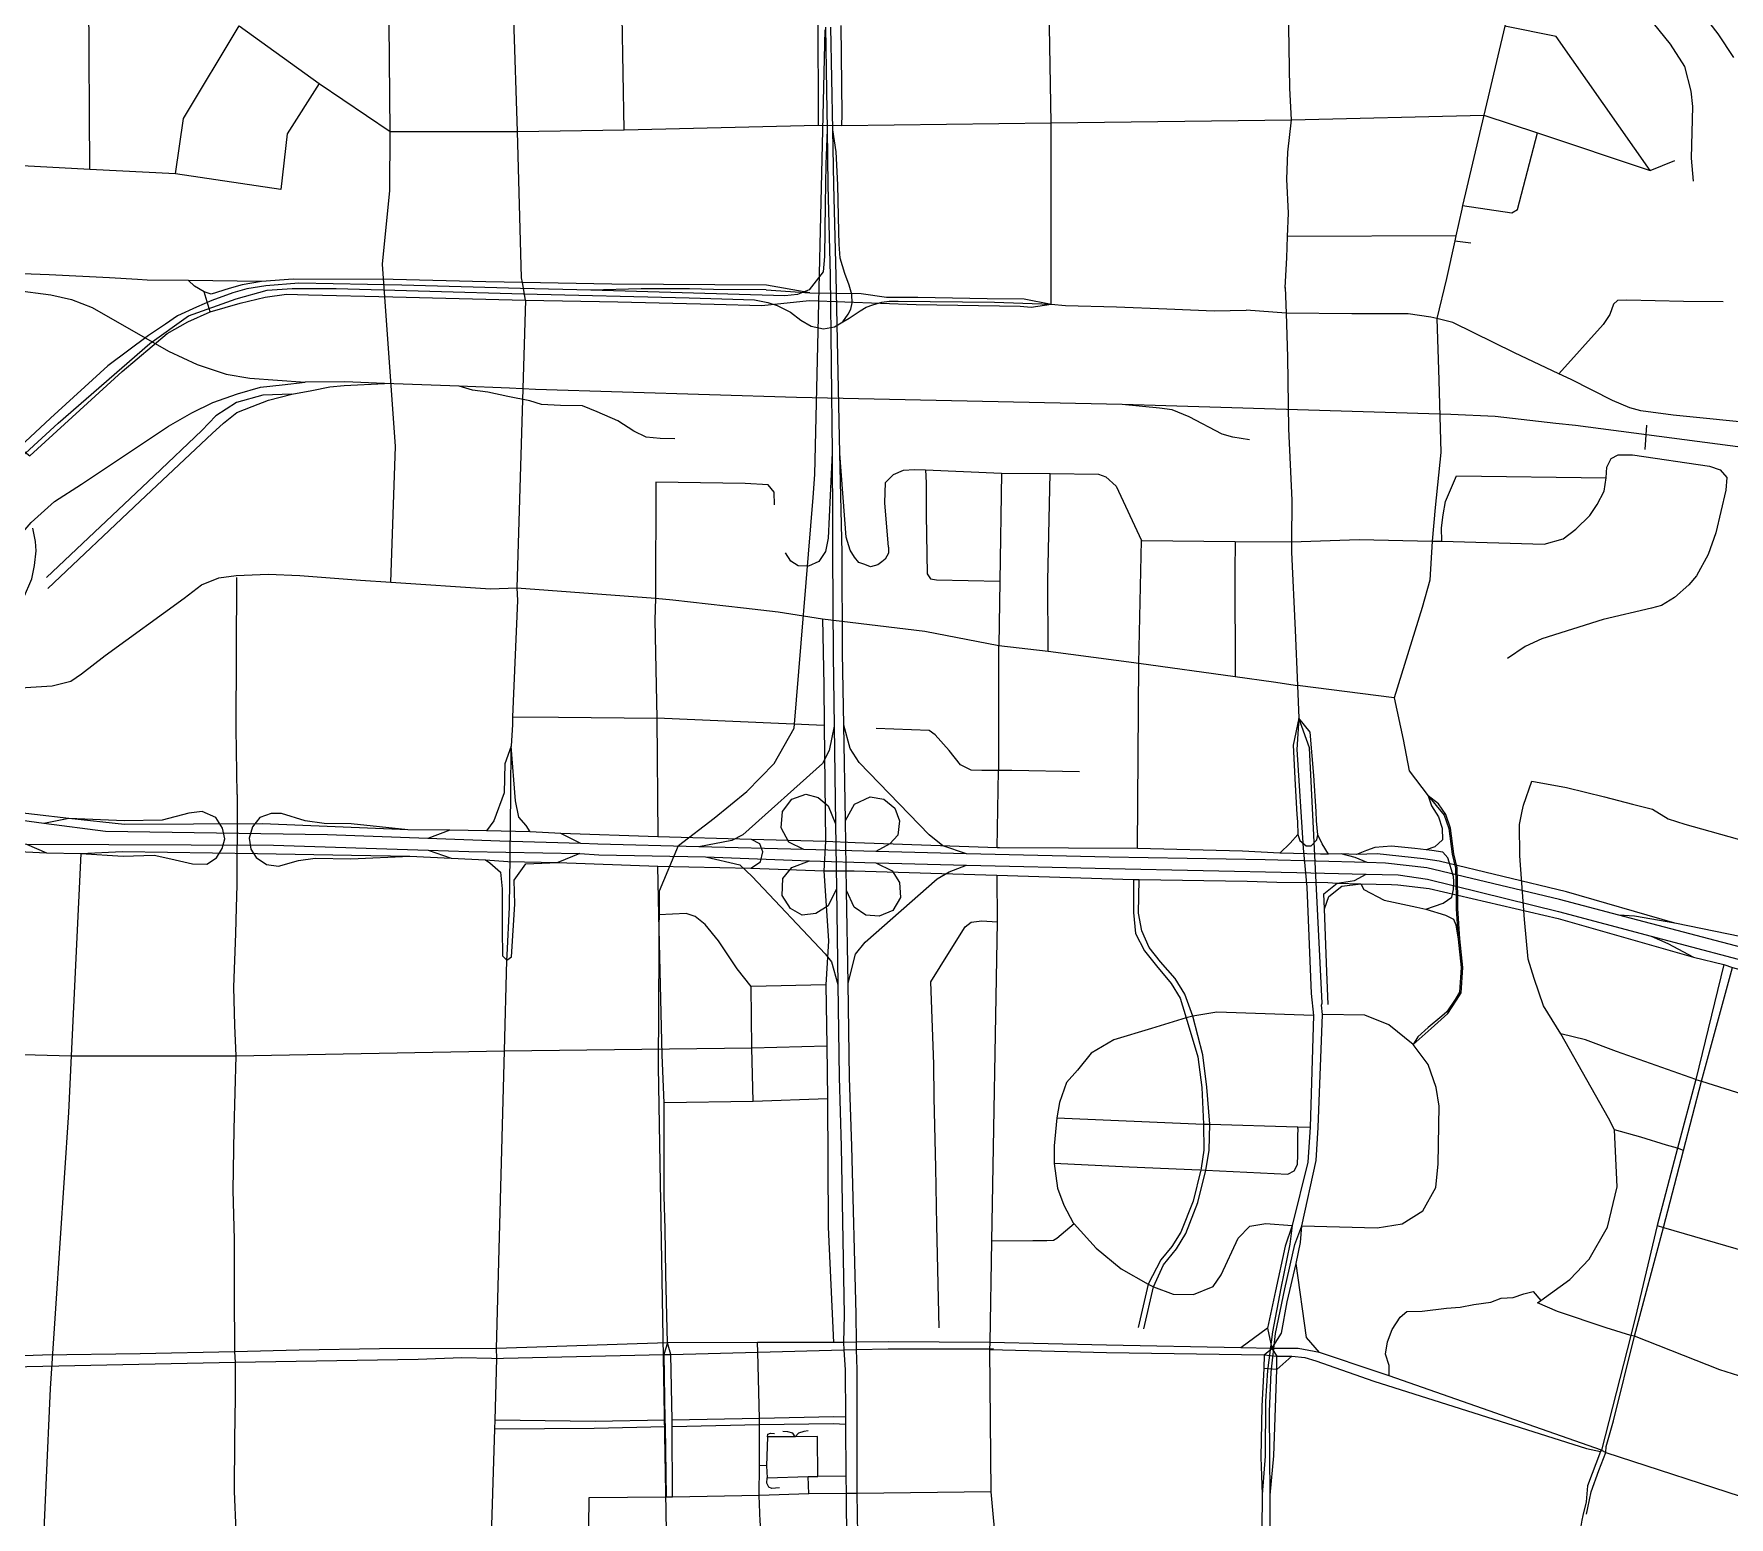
# Model space of a CAD drawing. Header units: millimetres. Extents: x 170 to 95391, y -643 to 69125.
# Drawn here: x 46688 to 50249, y 24428 to 27543 of the extents above; entities that cross this region are included whole.
import ezdxf

# ---------------------------------------------------------------- set-up
doc = ezdxf.new("R2010")
doc.units = ezdxf.units.MM
for name, color, linetype in [('railways', 4, 'Continuous'), ('roads_1', 1, 'Continuous'), ('roads_2', 2, 'Continuous'), ('roads_3', 3, 'Continuous')]:
    doc.layers.add(name, color=color, linetype=linetype)

msp = doc.modelspace()

# ---------------------------------------------------------------- linework, layer by layer
at = {"layer": 'railways'}
for points in [[(48446.81, 20920.51), (48446, 20971.61), (48409.05, 21384.77), (48234.58, 22507.18), (48035.8, 23278.78), (48022.12, 24072.09), (47999.67, 25373.73), (48002.3, 25742.98), (48042.25, 25838.14), (48116.76, 25895.35), (48185.31, 25951.64), (48243.11, 26010.79), (48285.1, 26084.9), (48324.61, 26569.48), (48328.54, 26617.82), (48350.11, 27551.4)], [(45936.47, 27312.18), (46168.89, 27164.47), (46348.17, 27057.32), (46393.23, 27035.66), (46435.91, 27022.19), (46483.55, 27011.97), (46525.47, 27007.51), (46593.75, 27006.11), (46648.05, 27004.83), (46722.84, 26995.2), (46766.36, 26985), (46809.83, 26968.26), (46970.33, 26876.84), (47030.98, 26848.5), (47091.7, 26828.34), (47141, 26819.73), (47257.77, 26811.38)], [(46417.92, 25969.41), (46445.83, 26057.61), (46517.46, 26257.6), (46542.69, 26321.25), (46578.66, 26390.55), (46611.17, 26440.21), (46647.69, 26476.75), (46681.76, 26516.58), (46730.69, 26561.2), (46787.77, 26597.56), (46970.65, 26718.83), (47019.43, 26747.08), (47063.22, 26768.81), (47115.21, 26787.2), (47163.87, 26800.71), (47209.18, 26806.06), (47257.77, 26811.38)], [(46716.7, 26378.35), (46911.11, 26561.45), (47061.95, 26703.45), (47085.8, 26725.26), (47113.75, 26747.53), (47146.26, 26760.05), (47180.82, 26773.58), (47229.78, 26785.96), (47168.58, 26784.43), (47113.42, 26769.03), (47070.19, 26740.94), (47040.41, 26710.29), (46940.55, 26614.62), (46714.32, 26400.89)], [(47229.78, 26785.96), (47271.51, 26793.8), (47309.12, 26801.67), (47339.48, 26804.49), (47424.57, 26809.05)], [(47687.18, 26798.78), (47581.35, 26802.91), (47424.57, 26809.05), (47340.88, 26812.32), (47257.77, 26811.38)], [(48034.35, 26692.74), (48003.5, 26693), (47973.69, 26696.32), (47948.09, 26708.81), (47914.32, 26730.59), (47871.28, 26749.37), (47840.54, 26761.9), (47794.26, 26762.29), (47754.16, 26764.68), (47729.54, 26772.04), (47683.34, 26781.64), (47641.24, 26790.18), (47609.39, 26794.54), (47581.35, 26802.91)], [(47741.46, 26795.86), (47687.18, 26798.78)], [(49885.15, 26724.91), (49757.73, 26739.05), (49664.8, 26743.92), (48973.8, 26764.34), (48290.15, 26779), (47741.46, 26795.86)], [(49241.42, 26690.08), (49206.91, 26696.09), (49183.91, 26702.01), (49115.11, 26738.6), (49079.02, 26753.64), (49052.72, 26757.13), (48973.8, 26764.34)], [(49926.26, 26720.49), (49885.15, 26724.91)], [(50278.05, 26674.23), (49926.26, 26720.49)]]:
    msp.add_lwpolyline(points, dxfattribs=at)
at = {"layer": 'roads_1'}
for points in [[(48201.46, 26984.28), (48229.48, 26979.01), (48249.47, 26972.86), (48277.38, 26958.67), (48299.28, 26941.59), (48320.45, 26928.95), (48346.45, 26923.74), (48369.52, 26927.51), (48387.14, 26938.56), (48398.31, 26954.65), (48404.31, 26964.8), (48406.74, 26977.99), (48405.86, 26995.47), (48400.27, 27015.45), (48391.2, 27039.43)], [(45623.49, 25705.29), (45926.63, 25982.21), (46157.22, 26197.23), (46420.07, 26433.29), (46738.51, 26725.38), (46930.88, 26892.66), (47012.76, 26950.7), (47112.62, 26986.71), (47178.02, 27004.49)], [(47174.72, 27013.95), (47135.19, 27007.74), (47105.75, 26998.99), (47061.75, 26983.06), (47029.32, 26968.78), (46989.03, 26950.55), (46963.88, 26933.3), (46928.19, 26909.8), (46842.65, 26845.6), (46722.74, 26735.88), (46424.87, 26458.54), (45876.06, 25957.14), (45835.55, 25920.13), (45688.66, 25785.94)], [(47857.7, 27004.76), (47709.95, 27008.57), (47460.47, 27014.97), (47244.04, 27019.18), (47174.72, 27013.95)], [(47178.02, 27004.49), (47230.53, 27008.6), (47322.91, 27007.96), (47716.37, 26997.18), (48064.71, 26988.59), (48201.46, 26984.28)], [(48265.16, 26992.51), (47857.7, 27004.76)], [(48387.14, 26938.56), (48400.36, 26945.98), (48413.25, 26954.37), (48423.46, 26961.2), (48436.34, 26969.06), (48450.27, 26974.27), (48469.01, 26979.42), (48484.52, 26981.42), (48503.75, 26981.79), (48705.65, 26979.59), (48824.7, 26975.29)]]:
    msp.add_lwpolyline(points, dxfattribs=at)
at = {"layer": 'roads_2'}
for points in [[(49940.65, 28259.86), (49884.8, 28020.98), (49847.93, 27864.11), (49845.4, 27852.15), (49792.1, 27622.33), (49790.84, 27616.58), (49778.21, 27559.01), (49734.21, 27372.39), (49689.5, 27182.84), (49687.64, 27174.96), (49675.22, 27118.66), (49672.91, 27108.2), (49655.51, 27029.34), (49635.29, 26944.92)], [(49316.62, 27009.18), (49316.73, 27010.64), (49320.26, 27072.48), (49321.75, 27117.33), (49323.38, 27166.29), (49320.06, 27238.24), (49322.09, 27294.53), (49329.61, 27362.62), (49326.32, 27428.98), (49324.25, 27557.22), (49319.46, 27735.52), (49313.26, 27849.91)], [(50192.31, 27586.78), (50225.37, 27543.01), (50258.39, 27493.62)], [(48350.69, 27557.24), (48352.95, 27424.15), (48354.38, 27342.43)], [(48372.95, 27034.83), (48368.63, 27226.22), (48366.38, 27341.48), (48362.16, 27557.07)], [(48335.46, 27351.04), (48385.33, 27350.68), (48824.62, 27356.49), (49329.61, 27362.62), (49734.21, 27372.39)], [(47436.19, 27338.29), (47703.42, 27338.19), (47927.66, 27341.43)], [(47927.66, 27341.43), (48335.46, 27351.04)], [(48354.38, 27342.43), (48351.48, 27269.08), (48349.76, 27185.56), (48348.71, 27075.63), (48345.74, 27042.98), (48316.28, 27005.63), (48292.22, 26995.42), (48265.16, 26992.51)], [(48354.38, 27342.43), (48356.02, 27225.49), (48360.62, 27035.64)], [(48391.2, 27039.43), (48381.95, 27072.14), (48379.42, 27101.32), (48378.88, 27127.46), (48376.43, 27225.67), (48373.11, 27295.28), (48366.38, 27341.48)], [(47165.71, 27023.3), (47012.62, 27025.04), (46925.56, 27025.43), (46905.4, 27027.28), (46846.36, 27031), (46719.45, 27037.25), (46624.76, 27040.77)], [(48360.62, 27035.64), (48364.81, 26662.76)], [(48380.65, 26662.01), (48372.95, 27034.83)], [(48318.1, 26998.93), (48226.59, 27015.13), (47901.82, 27017.07), (47714, 27020.83), (47637.39, 27022.37), (47442.46, 27026.86), (47232.45, 27027.64), (47165.71, 27023.3), (47124.91, 27016.07), (47097.54, 27008.28), (47060.28, 26996.57), (47045.54, 27001.6), (47025.05, 27012.91), (47012.62, 27025.04)], [(47058.22, 26959.32), (47045.54, 27001.6)], [(48226.09, 27005.38), (48115.59, 27006.3), (48064.98, 27007.73), (47963.25, 27007.6), (47857.7, 27004.76)], [(48226.09, 27005.38), (48318.1, 26998.93), (48425.94, 26997.78), (48479.04, 26990.3), (48497.78, 26990.32), (48544.8, 26990.39), (48690.79, 26987.41), (48768.26, 26986.39), (48824.7, 26975.29), (48855.02, 26972.63), (48962.11, 26969.5), (49067.97, 26965.4), (49167.54, 26961.46), (49234.4, 26962.64)], [(49316.73, 27010.64), (49318.55, 26956.18), (49321.62, 26863.94), (49323.82, 26713.69), (49330.62, 26563.38), (49329.9, 26475.99), (49329.72, 26454.43), (49337.69, 26290.59), (49342.34, 26174.15), (49345.31, 26105.68), (49340.81, 26039.59)], [(47058.22, 26959.32), (47120.76, 26977.41), (47173.33, 26990.18), (47218.68, 26996.46), (47264.37, 26995.3), (47441.42, 26990.84), (47720.19, 26983.82)], [(47720.19, 26983.82), (47914.35, 26980.15), (48117.17, 26975.19), (48217.22, 26972.73), (48316.81, 26982.81)], [(48316.81, 26982.81), (48541.62, 26974.57), (48759.54, 26971.17), (48783.25, 26969.14), (48824.7, 26975.29)], [(49318.55, 26956.18), (49234.4, 26962.64)], [(46640.35, 26686.93), (46678.91, 26656.53), (46873.16, 26833.64), (46967.4, 26913.53), (47011.26, 26937.99), (47058.22, 26959.32)], [(49891.73, 26829.14), (49798.75, 26873.14), (49669.17, 26937.13), (49635.29, 26944.92), (49622.97, 26947.75), (49575.2, 26954.79), (49456.41, 26955.25), (49318.55, 26956.18)], [(49635.29, 26944.92), (49639.39, 26815.6)], [(52191.06, 26506.62), (51915.59, 26516.81), (51689.63, 26555.46), (51496.53, 26589.75), (51333.99, 26617.39), (51162.71, 26635.89), (51016.52, 26644.53), (50781.95, 26673.76), (50618.22, 26691.38), (50535.32, 26700.31), (50320.53, 26723.56), (50131.95, 26741.97), (50064.15, 26751.23), (50041.06, 26757.55), (50004.15, 26773.21), (49917.61, 26816.89), (49891.73, 26829.14)], [(49639.39, 26815.6), (49643.8, 26664.09)], [(48364.81, 26662.76), (48356.36, 26483.65), (48350.67, 26455.94), (48336.82, 26434.83), (48314.86, 26424.68), (48293.54, 26425.41), (48277.76, 26435.87), (48266.98, 26452.82)], [(48364.81, 26662.76), (48365.58, 26514.89), (48365.27, 26452.01), (48366.61, 26237.91)], [(48483.26, 26464.97), (48483.16, 26452.19), (48476.25, 26439.47), (48469.41, 26434.26), (48461.05, 26427.57), (48445.15, 26423.93), (48433.1, 26428.55), (48421.05, 26432.4), (48412.08, 26443.76), (48402.37, 26458.87), (48394.3, 26486), (48380.65, 26662.01)], [(48385.71, 26453), (48380.65, 26662.01)], [(49329.9, 26475.99), (49472, 26481.29), (49625.22, 26477.78), (49645.54, 26477.19), (49860.78, 26470.93), (49900.91, 26482.68), (49927.38, 26502.62), (49956.93, 26531.55), (49972.46, 26554.25), (49987.1, 26582.79), (49991, 26610.59), (49992.73, 26633.1), (50001.62, 26651.44), (50016.08, 26658.99), (50046.42, 26658.75), (50208.23, 26634.92), (50230.79, 26627.05), (50244.54, 26611.59), (50242.27, 26585), (50221.49, 26495.11), (50205.68, 26449.18), (50180.63, 26404.87), (50164.54, 26386.07), (50134.49, 26359.19), (50107.61, 26342.52), (50085.96, 26336.56), (49984.97, 26312.82), (49856.07, 26272.42), (49820.96, 26256.33), (49783.73, 26231.05)], [(49643.8, 26664.09), (49632.06, 26548.54), (49625.22, 26477.78), (49620.51, 26395.63), (49604.1, 26338.44), (49545.45, 26148.57), (49342.34, 26174.15)], [(46603.15, 26081.45), (46612.9, 26121.52), (46616.67, 26166.32), (46616.78, 26240.52), (46618.54, 26265.58), (46628.06, 26296.72), (46643.71, 26323.19), (46665.82, 26357.49), (46682.93, 26398.09), (46688.82, 26426.18), (46692.68, 26457.36), (46691.3, 26476.82), (46685.37, 26505.01)], [(48401.53, 25350.28), (48398.21, 25549.35), (48394.99, 25743.56), (48392.54, 25891.13), (48389.22, 26090.89), (48386.7, 26243.17), (48385.71, 26453)], [(46616.67, 26166.32), (46681.51, 26170.88), (46725.77, 26173.58), (46764.94, 26183.49), (46787.69, 26198.64), (46837.39, 26237.12), (47002.98, 26357.51), (47039.94, 26385.55), (47076.06, 26400.6), (47112.41, 26405.71), (47180.01, 26407.91), (47246.13, 26405.62), (47373.59, 26395.33), (47437.33, 26391.73), (47647.03, 26377.69), (47702.29, 26379.78)], [(47702.29, 26379.78), (47703.43, 26353.1), (47692.89, 26108.45), (47692.99, 26092.73), (47690.55, 26046.7)], [(47702.29, 26379.78), (47993.54, 26357.96), (48030.08, 26354.58), (48178.49, 26337.52), (48251.53, 26329.13), (48344.63, 26314.7)], [(48344.63, 26314.7), (48559.17, 26288.14), (48715.33, 26258.46), (48818.44, 26246.17), (49008.81, 26221.21), (49211.57, 26193.37), (49292.34, 26182.29), (49342.34, 26174.15)], [(48344.63, 26314.7), (48347.06, 26174.8), (48348, 26090.24), (48350.74, 25846.42), (48347.65, 25785.04), (48356.92, 25638.32), (48351.67, 25545.69), (48353.48, 25417.82), (48355.06, 25305.98), (48356.4, 25036.86), (48367.81, 24794.51)], [(48711.68, 25833.65), (48714.61, 25996.04), (48714.65, 25998.31), (48715.33, 26258.46)], [(48366.61, 26237.91), (48368.8, 26088.8), (48371.83, 25883.56), (48373.84, 25747.06), (48376.8, 25546.25), (48379.67, 25351.9)], [(49006.2, 25832.05), (49008.81, 26221.21)], [(49545.45, 26148.57), (49564.29, 26060.9), (49577.13, 25995.29), (49616.81, 25942.78)], [(48368.8, 26088.8), (48358.19, 26037.85), (48344.59, 26010.22), (48177.2, 25860.71), (48153.68, 25848.71), (48084.4, 25835.66)], [(48647.38, 25820.67), (48597.38, 25837.25), (48568.58, 25860.8), (48421.55, 26012.91), (48402.83, 26041.91), (48389.22, 26090.89)], [(49345.31, 26105.68), (49333.5, 26048.97), (49337.45, 25966.04), (49341.31, 25903.05), (49342.73, 25887.95), (49343.03, 25861.33), (49327.19, 25843.3), (49305.42, 25822.24)], [(49394.55, 25506.78), (49367.79, 26043.36), (49345.31, 26105.68)], [(49407.35, 25820.27), (49394.29, 25841.73), (49385.32, 25860.79), (49382.61, 25890.43), (49381.99, 25909.37), (49376.7, 25985.16), (49369.35, 26076.35), (49345.31, 26105.68)], [(47690.55, 26046.7), (47677.38, 26009.48), (47675.33, 25949.1), (47653.75, 25890.43), (47638.68, 25869.07)], [(47681.73, 25608.22), (47686.7, 25709), (47688.1, 25816.45), (47689.72, 25947.42), (47690.55, 26046.7)], [(47730.22, 25867.28), (47721.55, 25880.14), (47706.79, 25897.67), (47699.36, 25932.01), (47690.55, 26046.7)], [(49340.81, 26039.59), (49354.74, 25832.48), (49362.04, 25750.49), (49371.47, 25527.18), (49376.07, 25481.21)], [(49846.72, 24877.42), (49853.79, 24882.54), (49914.5, 24926.51), (49954.98, 24969.68), (49994.1, 25036.42), (50013.82, 25121.21), (50008.63, 25240.93), (49995.97, 25265.68), (49895.67, 25443), (49859.54, 25501.69), (49839.95, 25559.18), (49827.42, 25599.7), (49819.36, 25682.68), (49809.65, 25816.32), (49809.16, 25882.34), (49814.53, 25910.45), (49817.2, 25922.71), (49835.1, 25973.22), (49908.03, 25959.84), (49987.59, 25940.77), (50046.09, 25925.45), (50088.18, 25914.35), (50121.44, 25894.12), (50156.33, 25883.1), (50284.09, 25847.26)], [(46179.28, 25933.13), (46254.12, 25909.96), (46263.69, 25907.56), (46418.53, 25868.72), (46587.44, 25847.58), (46671.88, 25841.29), (47191.22, 25838.84), (47515.88, 25828.43), (47601.4, 25825.7), (47834.88, 25821.16), (47874.87, 25818.6)], [(47872.15, 25841.32), (47836.58, 25842.83), (47666.53, 25847.6), (47515.55, 25853.14), (47304.63, 25860.9), (46837.95, 25867.96), (46708.16, 25884.15), (46548.36, 25906.53), (46430.56, 25925.73), (46264.05, 25940.77), (46186.12, 25958.02)], [(48305.18, 25829.78), (48274.08, 25845.5), (48257.6, 25875.58), (48260.12, 25909.97), (48280.4, 25935.31), (48309.48, 25946.16), (48335.07, 25939.29), (48356.11, 25921.36), (48371.83, 25883.56)], [(48392.54, 25891.13), (48411.89, 25925.34), (48444.36, 25940.6), (48473.31, 25935.92), (48496.57, 25916.87), (48506.38, 25890.16), (48502.79, 25860.24), (48485.91, 25841.51), (48456.74, 25825.74)], [(49616.81, 25942.78), (49650.91, 25902.06), (49660.71, 25874.08), (49667.21, 25819.78), (49674.65, 25790.56), (49676.16, 25728.95), (49675.79, 25705.59), (49679.84, 25641.71), (49686.1, 25581.92), (49683.1, 25529.99), (49673.59, 25515.03), (49656.16, 25488.65), (49645.93, 25479.9), (49616.81, 25455.71), (49595.17, 25436.31), (49585.75, 25420.5)], [(49585.75, 25420.5), (49623.48, 25454.12), (49658.71, 25485.56), (49676.61, 25513.13), (49686.61, 25528.88), (49689.67, 25582), (49683.39, 25642), (49679.36, 25705.67), (49679.73, 25728.96), (49678.2, 25791.04), (49670.72, 25820.43), (49664.21, 25874.88), (49654.28, 25903.22), (49638.78, 25925.71), (49616.81, 25942.78)], [(49616.81, 25942.78), (49623.84, 25921.74), (49638.95, 25898.71), (49646.46, 25874.59), (49647.42, 25850.4), (49630.84, 25835.19), (49613.18, 25828.89)], [(46760.82, 25894.81), (46708.16, 25884.15)], [(47561.25, 25870.69), (47515.55, 25853.14)], [(47836.58, 25842.83), (47794.5, 25863.4)], [(49343.03, 25861.33), (49347.29, 25848.76), (49360.7, 25837.45), (49371.25, 25837.62), (49383.31, 25850.52), (49385.32, 25860.79)], [(46671.88, 25841.29), (46714.08, 25823.12)], [(47515.88, 25828.43), (47564.54, 25811.56)], [(48647.38, 25820.67), (48456.74, 25825.74), (48305.18, 25829.78), (48084.4, 25835.66), (47872.15, 25841.32)], [(49612.27, 25704.32), (49648.88, 25716.81), (49666.47, 25729.97), (49670.18, 25745.69), (49671.11, 25762.69), (49670.17, 25772.93), (49658.15, 25812.43), (49647.71, 25824.29), (49624.85, 25827.55), (49613.18, 25828.89), (49588.88, 25831.69), (49540.06, 25837.2), (49504.81, 25834.41), (49487.27, 25827.91), (49466.51, 25819.69)], [(47636.12, 25808.2), (47645.33, 25801.82), (47667.79, 25781.93), (47671.58, 25747.51), (47671.38, 25661.01), (47672.46, 25606.25), (47681.28, 25597.71)], [(47681.28, 25597.71), (47690.96, 25604.56), (47697.8, 25715.28), (47696.42, 25765.21), (47721.4, 25799.8), (47788.3, 25802.82)], [(47834.88, 25821.16), (47788.3, 25802.82)], [(47874.87, 25818.6), (48098.76, 25814.77), (48317.18, 25805.82), (48456.58, 25802.12), (48647.25, 25797.07)], [(48098.76, 25814.77), (48171.1, 25797.52), (48196.54, 25772.91), (48350.18, 25610.74), (48363.42, 25594), (48376.8, 25546.25)], [(48373.84, 25747.06), (48356.6, 25711.67), (48330.82, 25695.24), (48301.8, 25692.15), (48277.38, 25705.67), (48259.77, 25733.54), (48261.17, 25769.04), (48280.33, 25792.18), (48317.18, 25805.82)], [(48456.58, 25802.12), (48491.01, 25784.89), (48506.42, 25760.35), (48508.39, 25729.26), (48492.55, 25701.65), (48463.46, 25689.69), (48435.6, 25692.14), (48411.21, 25708.99), (48394.99, 25743.56)], [(48398.21, 25549.35), (48413.73, 25610.22), (48434.02, 25635.57), (48585.66, 25768.57), (48610.31, 25782.78), (48647.25, 25797.07)], [(48647.25, 25797.07), (48947.62, 25789.69)], [(48947.09, 25813.74), (48647.38, 25820.67)], [(49614.01, 25791.3), (49527.68, 25801.21), (49488.72, 25802.32), (49274.7, 25808.41), (48947.09, 25813.74)], [(48947.62, 25789.69), (49341.33, 25781.25), (49486.47, 25777.96), (49554.22, 25776.43), (49615.86, 25767.74)], [(49488.72, 25802.32), (49463.49, 25813.26), (49434.4, 25820.73)], [(49893.24, 25724.53), (49614.01, 25791.3)], [(48711.09, 25775.63), (48711.64, 25678.29), (48699.75, 25007.43), (48695.97, 24794.37), (48695.54, 24779.59), (48698.32, 24480.53), (48709.28, 24358.24), (48709.21, 24150.31), (48708.2, 24028.51), (48700.04, 23911.87), (48706.4, 23706.74), (48720.93, 23337.88)], [(49399.39, 25704.93), (49408.3, 25731.07), (49435.74, 25752.85), (49475.71, 25758.1)], [(49425.55, 25759.37), (49462.07, 25764.66), (49486.47, 25777.96)], [(49475.71, 25758.1), (49481.97, 25745.81), (49524.6, 25723.77), (49593.27, 25709.08), (49612.27, 25704.32), (49653.69, 25691.75), (49669.96, 25683.38), (49675.26, 25671.57), (49679.84, 25641.71)], [(49615.86, 25767.74), (49890.99, 25699.98)], [(50742.81, 25499.33), (50565.11, 25547.16), (50451.62, 25577.72), (50017.87, 25691.76), (49893.24, 25724.53)], [(49890.99, 25699.98), (50085.87, 25648.03), (50255.36, 25602.85), (50684.57, 25490.09), (50754.32, 25471.88)], [(50135.61, 25675.49), (50050.32, 25689.99), (50017.87, 25691.76)], [(50085.87, 25648.03), (50120.83, 25632.61), (50174.45, 25603.82)], [(50238.19, 25588.18), (50179.19, 25346.92), (50141.16, 25202.39), (50098.4, 25039.86), (50055.49, 24859.89), (50042.57, 24809.21), (49980.93, 24568.26), (49979.35, 24565.71), (49951.62, 24493.39), (49949.35, 24459.98), (49941.83, 24430.87), (49939.69, 24421.17), (49937.6, 24408.38)], [(49949.56, 24433.88), (49952.76, 24447.16), (49959.29, 24480.89), (49975.59, 24525.28), (49990.43, 24563.49), (49990.9, 24575.88), (50006.13, 24630.01), (50050.81, 24807.69), (50111.73, 25036), (50153.61, 25197.97), (50191.2, 25343.42), (50256.27, 25582.05)], [(49296.34, 24813.34), (49315.86, 24907.14), (49337.01, 24999.88), (49351.61, 25039.46), (49381.47, 25176.8), (49385.89, 25246.04), (49394.96, 25483.09), (49392.67, 25502.75), (49394.55, 25506.78)], [(49376.07, 25481.21), (49368.9, 25246.76), (49364.1, 25173.08), (49331.4, 25039.75), (49326.4, 25001.1), (49307.56, 24908.21), (49290.07, 24816.95)], [(49351.61, 25039.46), (49509.56, 25035.24), (49562.09, 25043.51), (49605.51, 25070.79), (49633.13, 25119.88), (49637.71, 25169.81), (49640.24, 25290.58), (49634.05, 25329.99), (49617.25, 25378.46), (49585.75, 25420.5), (49534.66, 25461.35), (49483.9, 25481.73), (49394.96, 25483.09)], [(50179.19, 25346.92), (50013, 25405.73), (49947.35, 25429.8), (49895.67, 25443)], [(46563.81, 25402.18), (46765.97, 25396.28), (47112.15, 25396.53), (47676.26, 25407.2), (48196, 25413.57), (48353.48, 25417.82)], [(48379.67, 25351.9), (48383.6, 25206.26), (48390.24, 24852.55), (48388.51, 24794.53), (48389.49, 24779), (48392.18, 24736.63), (48392.84, 24637.41), (48392.94, 24623.08), (48393.67, 24513.4), (48393.91, 24477.29)], [(48417.6, 24477.3), (48417.67, 24737.76), (48416.22, 24779.67), (48415.68, 24794.9), (48415.42, 24853.88), (48406.24, 25206.89), (48401.53, 25350.28)], [(50179.19, 25346.92), (50191.2, 25343.42), (50509.74, 25243.35), (50524.47, 25238.81), (50992.32, 25270.35), (51066.14, 25247.54)], [(50153.61, 25197.97), (50141.16, 25202.39), (50117.7, 25209.04), (50063.99, 25225.68), (50008.63, 25240.93)], [(50939.28, 25006.39), (50660.53, 24959.86), (50629.28, 24784.06), (50593.02, 24625.7), (50376.53, 24690.91), (50229.8, 24736.63), (50050.81, 24807.69), (50042.57, 24809.21), (49990.99, 24824.94), (49889.02, 24859.52), (49846.72, 24877.42)], [(48393.91, 24477.29), (48397.2, 24056.47), (48398.14, 23834.26), (48403.57, 23737.23), (48403.38, 23695.21), (48403.12, 23637.38), (48407.49, 23470.1), (48407.25, 23395.29), (48409.53, 23357.92), (48409.69, 23332.77), (48410.07, 23272.24), (48417.54, 23146.28)], [(48440.79, 23145.22), (48436.15, 23329.94), (48430.23, 23695.97), (48417.6, 24477.3)]]:
    msp.add_lwpolyline(points, dxfattribs=at)
at = {"layer": 'roads_3'}
for points in [[(48302.62, 29748.06), (48302.7, 29733.79), (48303.93, 29694.27), (48309.7, 29330.81), (48310.29, 29317.69), (48311.99, 29279.82), (48312.97, 29151.88), (48314.98, 29036.84), (48318.71, 28823.39), (48319, 28798.92), (48319.53, 28777.17), (48322.07, 28665.53), (48324.4, 28561.74), (48324.01, 28552.8), (48319.56, 28451.82), (48317.09, 28332.6), (48318.73, 28234.84), (48320.68, 28173.24), (48321.95, 28089.66), (48333.91, 27860.34), (48333.32, 27829.9), (48334.42, 27589.36), (48335.46, 27351.04)], [(48824.7, 26975.29), (48824.62, 27356.49), (48816.29, 27841.62), (48813.63, 27973.79), (48810.38, 28136.45), (48807.88, 28261.61), (48807.74, 28268.56), (48807.56, 28277.62), (48800.42, 28659.88), (48797.58, 28811.84), (48786.2, 29301.03)], [(47436.19, 27338.29), (47434.32, 27564.53), (47431.46, 27676.76), (47427.75, 27822.5), (47426.36, 28230.16), (47426.26, 28257.42)], [(50056.34, 27998.49), (50004.32, 27924.72), (49976.04, 27862.02), (49973.7, 27827.76), (49972.71, 27769.96), (49983.59, 27716.14), (50023.58, 27638.55), (50042.5, 27625.1), (50125.47, 27521.58), (50155.42, 27474.25), (50168.89, 27422.98), (50172.74, 27390.71), (50169.8, 27281.75), (50173.52, 27233.62)], [(47720.19, 26983.82), (47714, 27020.83), (47712.32, 27030.86), (47703.42, 27338.19), (47696.15, 27574.65), (47688.94, 27819.28)], [(46804.97, 27257.98), (46802.8, 27619.09), (46798.21, 27783.98)], [(47927.66, 27341.43), (47923.49, 27579.9)], [(46984.79, 27249.06), (47002.24, 27365.57), (47119.06, 27560.04)], [(47119.06, 27560.04), (47286.71, 27438.91), (47436.19, 27338.29)], [(48385.33, 27350.68), (48385.51, 27373.62), (48383.57, 27560.43)], [(50083.61, 27255.79), (49886.02, 27537.65), (49778.21, 27559.01)], [(47286.71, 27438.91), (47220, 27333.04), (47206.67, 27216.49)], [(49734.21, 27372.39), (49846.49, 27334.92), (50083.61, 27255.79), (50135.21, 27277.37)], [(47420.3, 27059.02), (47435.48, 27214.36), (47436.19, 27338.29)], [(49689.5, 27182.84), (49792.65, 27167.43), (49805.04, 27173.97), (49846.49, 27334.92)], [(47206.67, 27216.49), (46984.79, 27249.06), (46804.97, 27257.98), (46584.38, 27270.18)], [(49675.22, 27118.66), (49321.75, 27117.33)], [(49672.91, 27108.2), (49706.76, 27104.17)], [(47447.53, 26676.58), (47420.3, 27059.02)], [(47720.19, 26983.82), (47702.29, 26379.78)], [(50236.73, 26980.09), (50153.43, 26981.27), (50034.66, 26983.77), (50014.8, 26983.11), (50006.3, 26975.3), (49998.92, 26953.87), (49985.07, 26932.71), (49891.73, 26829.14)], [(50075.77, 26721.51), (50072.27, 26670.36)], [(47437.33, 26391.73), (47447.53, 26676.58)], [(48483.26, 26464.97), (48475.5, 26558.07), (48476.88, 26601.04), (48493.4, 26617.3), (48514.44, 26626.77), (48537.79, 26628.17), (48561.16, 26627.19), (48720.82, 26620.51), (48822.84, 26619.52), (48924.15, 26618.53), (48939.83, 26612.56), (48961.26, 26592.94), (49014.79, 26478.89)], [(48561.16, 26627.19), (48562.2, 26599.98), (48562.21, 26532.79), (48564.27, 26408.94), (48571.38, 26398.13), (48583.91, 26396.18), (48717.38, 26393.54)], [(48720.82, 26620.51), (48717.38, 26393.54), (48715.33, 26258.46)], [(48818.44, 26246.17), (48818.21, 26395.06), (48822.84, 26619.52)], [(49645.54, 26477.19), (49645.05, 26505.44), (49648.36, 26533.05), (49653.21, 26560.64), (49676.29, 26614.69), (49991, 26610.59)], [(47994.07, 26601.41), (47993.54, 26357.96), (47992.47, 26311.5), (47996.29, 26105.91), (47998.47, 25856.36)], [(48181.91, 26598.92), (47994.07, 26601.41)], [(48243.85, 26553.73), (48243.15, 26580.18), (48230.45, 26595.79), (48181.91, 26598.92)], [(49008.81, 26221.21), (49014.79, 26478.89), (49211.48, 26477.08), (49329.9, 26475.99)], [(49211.48, 26477.08), (49210.76, 26413.83), (49211.57, 26193.37)], [(47114.71, 25945.13), (47112.79, 26084.35), (47114.13, 26401.3)], [(47692.89, 26108.45), (47789.71, 26107.64), (47996.29, 26105.91)], [(48348, 26090.24), (47996.29, 26105.91)], [(48884.33, 25993.31), (48742.28, 25995.87), (48714.61, 25996.04), (48679.15, 25996.04), (48656.52, 25996.74), (48634.5, 26007.67), (48610.58, 26038.06), (48581.02, 26070.55), (48568.76, 26079.86), (48457.19, 26083.85)], [(46878.2, 25889.79), (46760.82, 25894.81), (46615.74, 25911.49), (46533.87, 25921.37), (46384.3, 25940.73), (46278.01, 25952.2), (46204, 25962.56)], [(47114.71, 25945.13), (47114.56, 25923.62), (47114.18, 25754.75), (47112.47, 25707.94)], [(46197.26, 25914.23), (46222.02, 25904.07), (46269.78, 25890.86), (46302.23, 25883.07), (46356, 25870.17), (46495.14, 25841.86), (46611.78, 25828.07), (46714.08, 25823.12), (46785.97, 25821.82), (46874.99, 25815.62)], [(47473.51, 25871.19), (47168.21, 25883.77), (46878.13, 25882.13), (46760.82, 25894.81)], [(46874.99, 25815.62), (46940.33, 25817.63), (46975.16, 25810.35), (47020.93, 25800.06), (47050.68, 25798.96), (47071.44, 25812.42), (47083.42, 25831.77), (47088.67, 25852.38), (47083.79, 25874.76), (47070.1, 25897.39), (47041.4, 25909.4), (47013.08, 25906.06), (46956.89, 25891.18), (46878.2, 25889.79)], [(47354.16, 25883.56), (47297.31, 25884.21), (47257.76, 25890.18), (47207.48, 25905.44), (47186.4, 25905.62), (47162.59, 25896.78), (47146.56, 25877.81), (47139.68, 25853.82), (47143.08, 25830.25), (47154.76, 25813.26), (47176.24, 25798.24), (47201.33, 25794.62), (47243.61, 25807.06), (47278.62, 25811.88), (47353.26, 25810.05)], [(49227.01, 25826.71), (49006.2, 25832.05), (48716.36, 25833.48), (48711.68, 25833.65), (48413.03, 25843.68), (48350.74, 25846.42), (48195.42, 25850.81), (47998.47, 25856.36), (47794.5, 25863.4), (47730.22, 25867.28), (47638.68, 25869.07), (47561.25, 25870.69), (47473.51, 25871.19), (47354.16, 25883.56)], [(46785.97, 25821.82), (46874.05, 25825.86), (47157.4, 25821.43), (47355, 25818.26), (47477.26, 25815.67)], [(48194.02, 25790.77), (48214.17, 25803.88), (48218.97, 25824.82), (48212.89, 25841.94), (48195.42, 25850.81)], [(49640.09, 25805.17), (49607.48, 25810.3), (49510.22, 25820.6), (49466.51, 25819.69), (49434.4, 25820.73), (49407.35, 25820.27), (49391.03, 25820), (49305.42, 25822.24), (49227.01, 25826.71)], [(46785.97, 25821.82), (46765.97, 25396.28), (46760.41, 25277.69), (46733.26, 24865.41), (46721.55, 24697.7), (46703.71, 24291.45), (46689.86, 24112.43), (46690.98, 24082.49), (46706.64, 23664.93), (46713.43, 23305.66), (46716.31, 23225.66), (46719.72, 23142.71), (46777.89, 23085.91), (46960.53, 23027.04), (47126.73, 22969.34)], [(47353.26, 25810.05), (47477.26, 25815.67), (47564.54, 25811.56), (47636.12, 25808.2), (47683.63, 25804.34), (47788.3, 25802.82), (47998.52, 25795.1), (48194.02, 25790.77), (48347.65, 25785.04), (48410.99, 25784.84), (48711.09, 25775.63), (48998.06, 25766.67), (49009.74, 25767.1), (49236.72, 25763.36), (49298.87, 25761.45), (49406.1, 25760.57), (49425.55, 25759.37)], [(48019.05, 24793.71), (48015.1, 24937.05), (48013.85, 25033.28), (48011.85, 25101.88), (48011.97, 25297.58), (48007.62, 25397.72), (48000.86, 25692.89), (47998.52, 25795.1)], [(52091, 25546.68), (51799.13, 25510.59), (51535.54, 25478.92), (51308.51, 25452.08), (51211.56, 25438.9), (51154.59, 25436.69), (51090.58, 25440.02), (51072.33, 25441.18), (51038.66, 25443.76), (51020.55, 25445.75), (50964.98, 25458.69), (50917.74, 25468.28), (50903.63, 25472.48), (50781.17, 25503.42), (50479.42, 25580.58), (50354.15, 25616.98), (50275.66, 25646.35), (50135.61, 25675.49), (49907.78, 25740.81), (49640.09, 25805.17)], [(48998.06, 25766.67), (48997.59, 25697.6), (49002.37, 25653.55), (49021.04, 25616.73), (49046.51, 25585.81), (49077.06, 25548.71), (49095.83, 25517.85), (49108.92, 25476.62), (49133.45, 25394.53), (49141.27, 25329.83), (49144.98, 25252.91), (49145.53, 25198.37), (49140.26, 25160.6), (49139.3, 25156.69), (49123.23, 25091.14), (49097.5, 25026.35), (49078.21, 24995.79), (49055.35, 24967.84), (49028.57, 24916.7), (49007.99, 24825.79)], [(49019.69, 24822.78), (49039.66, 24911.21), (49060.93, 24957.55), (49087.95, 24991.11), (49107.7, 25023.37), (49132.93, 25088.67), (49149.8, 25156.03), (49150.83, 25160.1), (49156.61, 25198.3), (49158.48, 25253.07), (49152.34, 25330.66), (49143.71, 25398.72), (49122.32, 25480.09), (49105.73, 25526.29), (49085.43, 25559.21), (49054.34, 25593.75), (49030.93, 25624.14), (49015.27, 25659.07), (49008.33, 25696.16), (49009.74, 25767.1)], [(49406.93, 25504.37), (49404.4, 25572.96), (49399.39, 25704.93), (49398.18, 25736.58), (49425.55, 25759.37), (49475.71, 25758.1), (49540.21, 25756.59), (49553.36, 25755.85)], [(49553.36, 25755.85), (49618.85, 25748.02)], [(49618.85, 25748.02), (49890.16, 25684.83)], [(47112.47, 25707.94), (47111.49, 25653.44), (47107.2, 25540.89), (47108.84, 25460.53), (47112.15, 25396.53), (47107.52, 25242.52), (47105.4, 25114.08), (47108.4, 25010.93), (47108.24, 24900.38), (47109.01, 24775.06), (47110.37, 24752.79), (47110.23, 24679.02), (47108.98, 24591), (47108.31, 24481.48), (47111.99, 24398.53)], [(48198.66, 25300.44), (48196, 25413.57), (48194.49, 25542.04), (48165.49, 25579.13), (48125.87, 25637.8), (48097.86, 25672.32), (48076.91, 25688.87), (48057.94, 25695.68), (48000.86, 25692.89)], [(49890.16, 25684.83), (50174.45, 25603.82), (50238.19, 25588.18), (50256.27, 25582.05), (50580.17, 25493.98), (50729.88, 25462.09), (50769.25, 25450.59)], [(48589.73, 24824.81), (48584.83, 25039.81), (48582.75, 25162.15), (48579.33, 25308.54), (48578.37, 25378.66), (48572.09, 25551.7), (48611.11, 25614.63), (48643.95, 25667.58), (48656.96, 25677.4), (48679.62, 25679.78), (48711.64, 25678.29)], [(47412.04, 22266.64), (47551.98, 22916.52), (47629.27, 23323.63), (47627.36, 23677.63), (47639.71, 24095.18), (47655.87, 24612.94), (47656.44, 24631.17), (47660.49, 24760.89), (47659.79, 24781.77), (47676.26, 25407.2), (47681.28, 25597.71), (47681.73, 25608.22)], [(48351.67, 25545.69), (48194.49, 25542.04)], [(49376.07, 25481.21), (49173.31, 25488.37), (49122.32, 25480.09), (49108.92, 25476.62), (49035.7, 25453.68), (48956.3, 25429.77), (48909.26, 25402.01), (48880.12, 25366.61), (48857.32, 25340.52), (48842.57, 25298.16), (48836.64, 25266.48), (48831.02, 25207.67), (48831.17, 25170.49), (48838.41, 25118.32), (48851.46, 25082.78), (48871.34, 25045.61), (48873.12, 25043.65), (48919.71, 24992.17), (48972.33, 24948.74), (49028.57, 24916.7), (49039.66, 24911.21), (49081.46, 24896.15), (49124.18, 24895.11), (49165.47, 24911.66), (49182.14, 24936.59), (49217.69, 25013.25), (49242.59, 25038.64), (49276.07, 25043.99), (49331.4, 25039.75)], [(48355.06, 25305.98), (48198.66, 25300.44), (48011.97, 25297.58)], [(48836.64, 25266.48), (49144.98, 25252.91), (49158.48, 25253.07), (49342.69, 25247.54), (49368.9, 25246.76)], [(49139.3, 25156.69), (49149.8, 25156.03), (49322.3, 25147.75), (49335.22, 25154.82), (49342.53, 25168.06), (49343.21, 25188.52), (49343.42, 25213.6), (49343.55, 25229.47), (49343.65, 25242.26), (49342.69, 25247.54)], [(49137.08, 25156.34), (48988.57, 25162.88), (48831.17, 25170.49)], [(48873.12, 25043.65), (48837.07, 25012.95), (48829.91, 25008.61), (48816.01, 25007.7), (48786.18, 25007.94), (48699.75, 25007.43)], [(49331.4, 25039.75), (49316.55, 24996.83), (49296.05, 24902.91), (49279.74, 24824.35), (49223.2, 24783.48)], [(49288.59, 24781.83), (49308.69, 24814.26), (49320.78, 24880), (49339.59, 24960.25), (49348.83, 25004.32), (49351.61, 25039.46)], [(50098.4, 25039.86), (50111.73, 25036), (50442, 24939.8), (50531.43, 24940.18), (50660.53, 24959.86)], [(49389.03, 24773.48), (49361.08, 24805.13), (49339.59, 24960.25)], [(49535.33, 24723.98), (49535.24, 24745.88), (49527.71, 24769.49), (49531.28, 24796.07), (49541.51, 24821.58), (49558.18, 24847.8), (49572.43, 24859.45), (49604.33, 24860.47), (49655.29, 24866.71), (49684.37, 24868.51), (49713.22, 24874.17), (49748.76, 24879.25), (49770.69, 24887.51), (49795.39, 24889.1), (49818.34, 24896.85), (49837.66, 24901.8), (49853.79, 24882.54)], [(48941.51, 24788.82), (48695.97, 24794.37), (48483.41, 24795.74), (48415.68, 24794.9), (48388.51, 24794.53), (48367.81, 24794.51), (48207.72, 24794.35), (48019.05, 24793.71), (47659.79, 24781.77), (47413.76, 24780.75), (47245.03, 24778.08), (47109.01, 24775.06), (46910.63, 24770.66), (46705.69, 24767.42), (46528.69, 24761.76), (46403.83, 24758.81), (46387.46, 24757.52), (46368.95, 24758.79), (46355.8, 24756.91), (46007.29, 24756.83), (45854.97, 24748.91), (45664.6, 24742.34), (45464.83, 24743.19)], [(48019.05, 24793.71), (48011.01, 24769.1), (48013.52, 24630.94), (48013.91, 24617.75), (48016.17, 24469.64), (47853.74, 24468.25), (47849.46, 24098.83), (47844.63, 23682.78)], [(48029.13, 24469.33), (48028.31, 24618.05), (48028.42, 24631.23), (48025.98, 24769.45), (48019.05, 24793.71)], [(48240.9, 23329.9), (48235.23, 23524.39), (48230.23, 23695.62), (48229.24, 23729.58), (48235.09, 23813.99), (48237.24, 23878.31), (48231.95, 23931.23), (48221.54, 23969.56), (48209.67, 23995.22), (48195.82, 24031.8), (48187.86, 24072.87), (48183.96, 24108.32), (48186.98, 24153.23), (48193.48, 24183.22), (48217.25, 24257.72), (48224.81, 24310.05), (48213.44, 24418.47), (48211.77, 24473.31), (48211.79, 24535.87), (48211.81, 24621.86), (48211.82, 24634.78), (48208.32, 24773.71), (48207.72, 24794.35)], [(49290.07, 24816.95), (49279.23, 24735.18)], [(49279.74, 24824.35), (49288.59, 24781.83)], [(49286.85, 24732.3), (49296.34, 24813.34)], [(46402.17, 24738.45), (47110.37, 24752.79), (47494.85, 24759.6), (47586.44, 24762.92), (47649.16, 24761.43), (47660.49, 24760.89), (47674.26, 24761.56), (48011.01, 24769.1), (48025.98, 24769.45), (48208.32, 24773.71), (48389.49, 24779), (48416.22, 24779.67), (48482.73, 24781.32), (48704.05, 24780.82), (48695.54, 24779.59), (48940.96, 24773.02), (49272.75, 24768.16), (49299.27, 24765.97), (49330.38, 24765.87), (49357.78, 24762.91), (49381.1, 24755.93)], [(49389.03, 24773.48), (49343.86, 24781.65), (49288.59, 24781.83), (49223.2, 24783.48), (48941.51, 24788.82)], [(49272.75, 24768.16), (49272.02, 24739.91), (49267.31, 24660.55), (49265.34, 24553.26), (49268.35, 24474.75)], [(49272.75, 24768.16), (49288.59, 24781.83), (49299.27, 24765.97)], [(49285.32, 24473.58), (49292.69, 24556.44), (49298.85, 24737.57), (49330.38, 24765.87)], [(49298.85, 24737.57), (49299.27, 24765.97)], [(49381.1, 24755.93), (49502.89, 24713.46)], [(49510.04, 24732.82), (49389.03, 24773.48)], [(49279.23, 24735.18), (49275.11, 24671.23), (49274.67, 24555.57), (49268.35, 24474.75), (49266, 24250.59), (49256.49, 23988.31), (49256.39, 23833.03), (49250, 23743.51), (49230.01, 23659.43), (49187.45, 23556.1), (49157.44, 23498.59), (49111.17, 23439.08), (49062.86, 23382.66)], [(49069.55, 23376.26), (49116.78, 23433.4), (49159.93, 23487.82), (49206.41, 23553.85), (49245.16, 23656.03), (49266.41, 23744.56), (49273.51, 23833.8), (49275.4, 23993.11), (49284.98, 24235.46), (49285.32, 24473.58), (49284.48, 24559.07), (49283.77, 24649.43), (49286.85, 24732.3)], [(49298.85, 24737.57), (49272.02, 24739.91)], [(49980.93, 24568.26), (49535.33, 24723.98), (49510.04, 24732.82)], [(49502.89, 24713.46), (49949.97, 24572.01), (49979.35, 24565.71)], [(47655.87, 24612.94), (47864.92, 24614.66), (48013.91, 24617.75)], [(48013.52, 24630.94), (47866.65, 24628.11), (47656.44, 24631.17)], [(48028.31, 24618.05), (48211.81, 24621.86), (48367.92, 24623.96), (48392.94, 24623.08)], [(48392.84, 24637.41), (48368.24, 24638.27), (48211.82, 24634.78), (48028.42, 24631.23)], [(48287.34, 24596.28), (48228.6, 24596.48), (48226.84, 24535.49), (48211.79, 24535.87)], [(48226.84, 24535.49), (48227.91, 24509.74), (48314.73, 24512.67), (48334.41, 24513.02), (48334.24, 24597.24), (48287.34, 24596.28)], [(48228.6, 24596.48), (48229.43, 24601.85), (48235.36, 24604.24), (48243.85, 24603.27)], [(48314.42, 24609.12), (48305.14, 24607.67), (48294.31, 24603.66), (48287.34, 24596.28), (48281.97, 24603.76), (48271.7, 24606.92), (48261.42, 24607.51)], [(49979.35, 24565.71), (49980.93, 24568.26), (49990.43, 24563.49), (50300.81, 24462.26), (50734.6, 24485.56)], [(48254.08, 24488.95), (48245.46, 24488.09), (48237.75, 24487.63), (48231.6, 24490.75), (48227.23, 24498.95), (48227.91, 24509.74)], [(48315.88, 24476.61), (48314.73, 24512.67)], [(48393.67, 24513.4), (48334.41, 24513.02)], [(48698.32, 24480.53), (48417.6, 24477.3), (48393.91, 24477.29), (48315.88, 24476.61), (48211.77, 24473.31), (48029.13, 24469.33), (48016.17, 24469.64)]]:
    msp.add_lwpolyline(points, dxfattribs=at)

doc.saveas('drawing.dxf')
